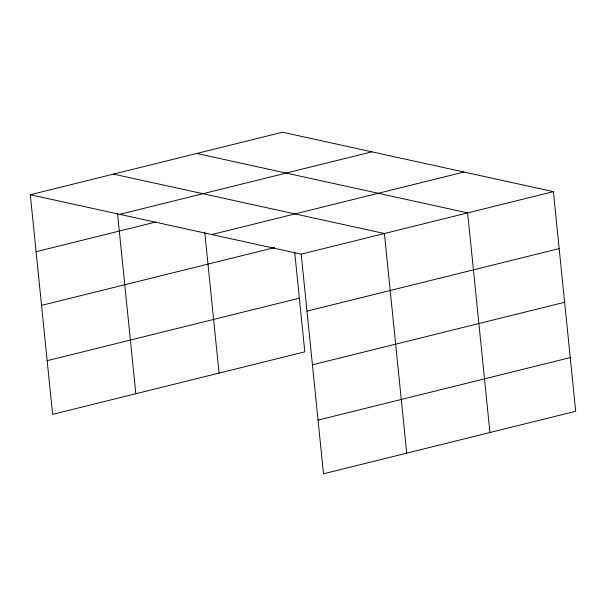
<?xml version="1.0" encoding="UTF-8"?>
<svg xmlns="http://www.w3.org/2000/svg" width="606" height="606" viewBox="0 0 606 606"><rect width="100%" height="100%" fill="white"/><g stroke="black" fill="none" stroke-linecap="round" stroke-linejoin="round"><path stroke-width="0.91" d="M30.3 194.731L282.502 132.214L553.392 191.64L575.7 411.269L323.498 473.786L301.19 254.156L30.3 194.731L52.608 414.36L304.81 351.844L294.69 252.232M119.693 214.342L371.895 151.826M36.087 251.702L155.893 222.001M211.797 234.545L463.999 172.028M41.541 305.379L274.586 247.612M301.19 254.156L553.392 191.64M47.154 360.684L299.356 298.167M306.977 311.12L559.179 248.604M312.431 364.797L564.633 302.28M318.044 420.109L570.246 357.593M196.753 153.469L467.643 212.895L489.951 432.525M113.527 174.104L384.416 233.522L406.724 453.152M204.737 232.098L219.061 373.099M117.511 213.327L135.835 393.733"/></g></svg>
